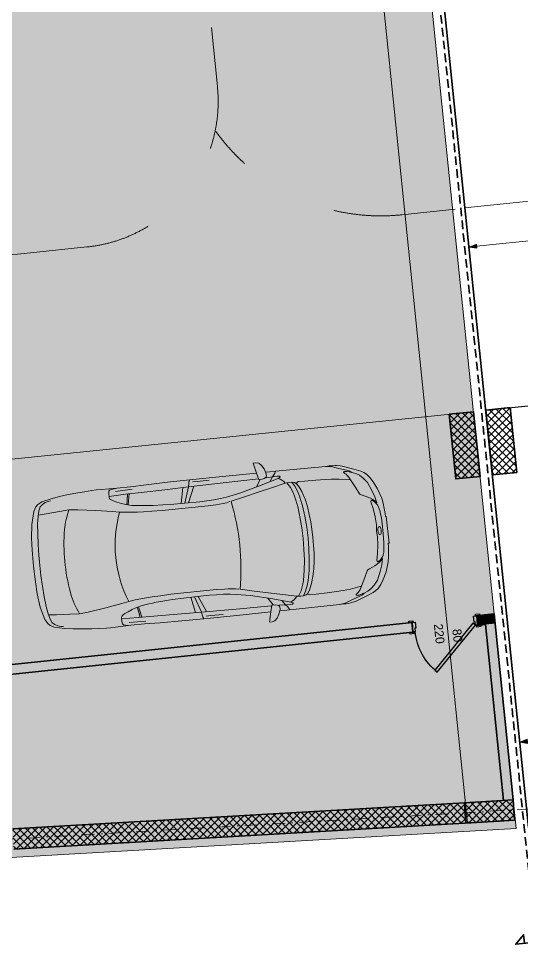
# Model space of a CAD drawing. Header units: millimetres. Extents: x 635850 to 824661, y -5878409 to -5774454.
# Drawn here: x 700891 to 707067, y -5825476 to -5813913 of the extents above; entities that cross this region are included whole.
import ezdxf

# ---------------------------------------------------------------- set-up
doc = ezdxf.new("R2010")
doc.units = ezdxf.units.MM
doc.header["$MEASUREMENT"] = 0
for name, pattern in [('A - Long Dashed', [2750, 1500, -1250]), ('Dot & Dashed', [335.138881, 158.75, -88.194444, 0, -88.194437]), ('Hidden Line', [158.75, 105.833333, -52.916667])]:
    doc.linetypes.add(name, pattern=pattern)
for name, color, linetype, lineweight, true_color in [('0_Pen_No__102', 7, 'Continuous', 13, 0xcccccc), ('0_Pen_No__62', 7, 'Continuous', 20, 0xaaaaaa), ('0_Pen_No__82', 7, 'Continuous', 20, 0xaaaaaa), ('A - Ndertesa  6- Dimensionimi Bazike_Pen_No__102', 7, 'Continuous', 13, 0xcccccc), ('A - Ndertesa  6- Dimensionimi Bazike_Pen_No__82', 7, 'Continuous', 20, 0xaaaaaa), ('A - Ndertesa 1 - Veturat_Pen_No__102', 7, 'Continuous', 13, 0xcccccc), ('A - Ndertesa 3 - Bodrumi -1_Pen_No__102', 7, 'Continuous', 13, 0xcccccc), ('A - Ndertesa 3 - Veturat_Pen_No__102', 7, 'Continuous', 13, 0xcccccc), ('A - Ndertesa 3 -Muret_Pen_No__82', 7, 'Continuous', 20, 0xaaaaaa), ('A - Ndertesa 6 - Vijat e Bodrumit_Pen_No__249', 7, 'Continuous', 13, 0xe8e8e8), ('ARCHICAD Door Markers_Pen_No__112', 7, 'Continuous', 13, 0xd5aaaa)]:
    doc.layers.add(name, color=color, linetype=linetype, lineweight=lineweight, true_color=true_color)
for name, color, linetype, lineweight in [('0_Pen_No__22', 8, 'Continuous', 35), ('A - Ndertesa 3 -Muret_Pen_No__22', 8, 'Continuous', 35), ('A - Ndertesa 6 - Pllaka meskatit_Pen_No__22', 8, 'Continuous', 35), ('A - Ndertesa 6 - Vijat e Bodrumit_Pen_No__1', 7, 'Continuous', 13), ('A - Ndertesa 6 - Vijat e Bodrumit_Pen_No__42', 8, 'Continuous', 25), ('A - Ndertesa 6- Shtyllat_Pen_No__101', 252, 'Continuous', 13), ('A - Ndertesa 6- Shtyllat_Pen_No__22', 8, 'Continuous', 35), ('A-Ndertesa 3-Fill Bodrumi_Pen_No__121', 255, 'Continuous', 0), ('A-Ndertesa 3-Fill Bodrumi_Pen_No__2', 8, 'Continuous', 15), ('A-Ndertesa 3-Shyllat ndihmese_Pen_No__101', 252, 'Continuous', 13), ('A-Ndertesa 3-Shyllat ndihmese_Pen_No__22', 8, 'Continuous', 35), ('ARCHICAD Doors_Pen_No__22', 8, 'Continuous', 35), ('ARCHICAD Doors_Pen_No__42', 8, 'Continuous', 25), ('Drawing & Figure_Pen_No__6', 5, 'Continuous', 35)]:
    doc.layers.add(name, color=color, linetype=linetype, lineweight=lineweight)
for name, color, linetype in [('A - Ndertesa  6- Dimensionimi Bazike', 7, 'Continuous'), ('A - Ndertesa 3 -Muret', 7, 'Continuous'), ('A - Ndertesa 6 - Pllaka meskatit', 7, 'Continuous'), ('A - Ndertesa 6- Shtyllat', 7, 'Continuous'), ('A-Ndertesa 3-Shyllat ndihmese', 7, 'Continuous'), ('ARCHICAD Door Markers', 7, 'Continuous'), ('ARCHICAD Doors', 7, 'Continuous')]:
    doc.layers.add(name, color=color, linetype=linetype)
doc.styles.add('GENERATED_STYLE_1', font='GOTHIC.TTF')
doc.dimstyles.new('GENERATED_STYLE__1', dxfattribs={"dimtxt": 150, "dimasz": 91.78744, "dimexe": 0.18, "dimexo": 0.0625, "dimgap": 0, "dimtad": 0, "dimdec": 0, "dimlfac": 0.1, "dimzin": 0, "dimdsep": 46, "dimtxsty": 'GENERATED_STYLE_1', "dimblk": 'ARROWHEAD_5', "dimblk1": 'ARROWHEAD_5', "dimblk2": 'ARROWHEAD_5', "dimcen": 0.09, "dimse1": 1, "dimse2": 1, "dimclrd": 256, "dimclre": 256, "dimclrt": 256, "dimadec": 0, "dimazin": 0, "dimtfac": 1, "dimtdec": 4, "dimtmove": 0, "dimatfit": 3, "dimfxl": 0, "dimtolj": 1, "dimtzin": 0, "dimarcsym": 0})
pattern_1 = [(45, (664183.82, -5827429.525), (-45.96194, 45.96194), []), (135, (664183.82, -5827429.525), (45.96194, 45.96194), [])]

# ---------------------------------------------------------------- blocks, each defined once
blk = doc.blocks.new('Slab_3', base_point=(703704, -5790216))
at = {"layer": 'A - Ndertesa 6 - Pllaka meskatit_Pen_No__22', "color": 8, "linetype": 'Continuous', "lineweight": 35, "flags": 128}
blk.add_lwpolyline([(703704, -5790216), (739063, -5786585), (739063, -5784104), (741099, -5781712), (750317, -5780624), (750320, -5821669), (726662, -5822733), (707158, -5823855)], close=True, dxfattribs=at)
blk = doc.blocks.new('Wall_92', base_point=(706796, -5823780))
at = {"layer": 'A - Ndertesa 3 -Muret_Pen_No__82', "linetype": 'Continuous', "lineweight": 20, "true_color": 0xaaaaaa}
h = blk.add_hatch(dxfattribs=at)
h.set_pattern_fill('Concrete_Block', color=253, style=0, pattern_type=2)
h.set_pattern_definition(pattern_1)
h.paths.add_polyline_path([(700816, -5823873), (700830, -5824123), (706796, -5823780), (706795, -5823779), (706385, -5823802), (706370, -5823554)])
at = {"layer": 'A - Ndertesa 3 -Muret_Pen_No__22', "color": 8, "linetype": 'Continuous', "lineweight": 35, "flags": 128}
for points in [[(706370, -5823554), (700816, -5823873)], [(700830, -5824123), (706796, -5823780)]]:
    blk.add_lwpolyline(points, dxfattribs=at)
blk = doc.blocks.new('Wall_118', base_point=(706970, -5823518))
at = {"layer": '0_Pen_No__102', "linetype": 'Continuous', "lineweight": 0, "true_color": 0xcccccc}
for points in [[(706735, -5821229), (706616, -5821242), (706628, -5821361)], [(706747, -5821349), (706735, -5821229), (706628, -5821361)], [(706747, -5821349), (706628, -5821361), (706850, -5823525), (706969, -5823518), (706969, -5823518), (706970, -5823518)]]:
    blk.add_hatch(color=254, dxfattribs=at).paths.add_polyline_path(points)
at = {"layer": '0_Pen_No__22', "color": 8, "linetype": 'Continuous', "lineweight": 35, "flags": 128}
for points in [[(706735, -5821229), (706616, -5821242)], [(706970, -5823518), (706735, -5821229)], [(706628, -5821361), (706850, -5823525)], [(706970, -5823518), (706969, -5823518)]]:
    blk.add_lwpolyline(points, dxfattribs=at)
blk = doc.blocks.new('Door 25')
at = {"layer": 'ARCHICAD Doors_Pen_No__22', "color": 8, "linetype": 'Continuous', "lineweight": 35}
for p, q in [((-400, 5), (-437, 5)), ((-400, 5), (-437, 5)), ((-400, 0), (-400, 5)), ((-400, 0), (-400, 5)), ((-400, -115), (-400, 0)), ((-400, -115), (-400, 0)), ((400, 0), (400, 5)), ((400, 0), (400, 5)), ((400, 5), (437, 5)), ((400, 5), (437, 5)), ((400, -115), (400, 0)), ((400, -115), (400, 0)), ((-400, -115), (-437, -115)), ((-400, -115), (-437, -115)), ((400, -115), (437, -115)), ((400, -115), (437, -115))]:
    blk.add_line(p, q, dxfattribs=at)
at = {"layer": 'ARCHICAD Doors_Pen_No__42', "color": 8, "linetype": 'Continuous', "lineweight": 25}
for p, q in [((-182, 498), (-154, 526)), ((344, -28), (-182, 498)), ((-154, 526), (372, 0)), ((-387, 24), (-437, 24)), ((-437, 24), (-437, 5)), ((-437, 5), (-387, 5)), ((-375, 5), (-400, 5)), ((-400, 5), (-400, 0)), ((-400, 0), (-375, 0)), ((-372, 0), (-400, 0)), ((-400, 0), (-400, -115)), ((-387, 5), (-387, 24)), ((-375, 0), (-375, 5)), ((-372, -40), (-372, 0)), ((372, 0), (344, -28)), ((400, 0), (372, 0)), ((372, 0), (372, -40)), ((400, 5), (375, 5)), ((375, 5), (375, 0)), ((375, 0), (400, 0)), ((437, 24), (387, 24)), ((387, 24), (387, 5)), ((387, 5), (437, 5)), ((400, 0), (400, 5)), ((400, -115), (400, 0)), ((437, 5), (437, 24)), ((-387, -115), (-437, -115)), ((-437, -115), (-437, -134)), ((-400, -115), (-360, -115)), ((-387, -134), (-387, -115)), ((-360, -40), (-372, -40)), ((-360, -115), (-360, -40)), ((372, -40), (360, -40)), ((360, -40), (360, -115)), ((360, -115), (400, -115)), ((437, -115), (387, -115)), ((387, -115), (387, -134)), ((437, -134), (437, -115)), ((-437, -134), (-387, -134)), ((387, -134), (437, -134))]:
    blk.add_line(p, q, dxfattribs=at)
blk.add_arc((372, 0), 744, 135, 180, dxfattribs=at)
blk = doc.blocks.new('D Marker 25_2')
at = {"layer": 'ARCHICAD Door Markers_Pen_No__112', "color": 9, "lineweight": 13, "true_color": 0xd5aaaa, "char_height": 110, "attachment_point": 7, "rotation": 90, "style": 'GENERATED_STYLE_1'}
for s, insert in [('\\A1;{\\pql;\\pt0;\\fCentury Gothic|b0|i0|c0|p34;80\\fCentury Gothic|b0|i0|c0|p34;\\A1{\\H.66x;\\S^  ;}\\fCentury Gothic|b0|i0|c0|p34;\\fCentury Gothic|b0|i0|c0|p34;}', (-52, 16)), ('\\A1;{\\pql;\\pt0;\\fCentury Gothic|b0|i0|c0|p34;220\\fCentury Gothic|b0|i0|c0|p34;\\A1{\\H.66x;\\S^  ;}\\fCentury Gothic|b0|i0|c0|p34;\\fCentury Gothic|b0|i0|c0|p34;}', (168, -70))]:
    blk.add_mtext(s, dxfattribs=dict(at, insert=insert))
blk = doc.blocks.new('Wall_119', base_point=(706735, -5821229))
at = {"layer": '0_Pen_No__102', "linetype": 'Continuous', "lineweight": 0, "true_color": 0xcccccc}
for points in [[(700299, -5821904), (700311, -5822024), (705737, -5821455), (705725, -5821335)], [(706520, -5821252), (706533, -5821371), (706628, -5821361), (706616, -5821242)]]:
    blk.add_hatch(color=254, dxfattribs=at).paths.add_polyline_path(points)
at = {"layer": '0_Pen_No__22', "color": 8, "linetype": 'Continuous', "lineweight": 35}
for p, q in [((705725, -5821335), (705688, -5821339)), ((705725, -5821335), (705737, -5821450)), ((706520, -5821252), (706557, -5821248)), ((706520, -5821252), (706532, -5821366)), ((705737, -5821450), (705737, -5821455)), ((706532, -5821366), (706533, -5821371)), ((706533, -5821371), (706570, -5821367)), ((705737, -5821455), (705700, -5821459))]:
    blk.add_line(p, q, dxfattribs=at)
at = {"layer": '0_Pen_No__22', "color": 8, "linetype": 'Continuous', "lineweight": 35, "flags": 128}
for points in [[(705725, -5821335), (700299, -5821904)], [(706616, -5821242), (706520, -5821252)], [(706533, -5821371), (706628, -5821361)], [(700311, -5822024), (705737, -5821455)]]:
    blk.add_lwpolyline(points, dxfattribs=at)
at = {"layer": 'ARCHICAD Door Markers', "color": 161, "lineweight": 25, "true_color": 0x40a5ff, "rotation": 185.9883598797907}
blk.add_blockref('D Marker 25_2', (706135, -5821413), dxfattribs=at)
at = {"layer": 'ARCHICAD Doors', "color": 21, "linetype": 'Continuous', "lineweight": 18, "true_color": 0xff9955, "xscale": -0.9999999999999997, "zscale": 1000, "rotation": 185.9883598797907}
blk.add_blockref('Door 25', (706134, -5821408), dxfattribs=at)
blk = doc.blocks.new('Column_143', base_point=(706371, -5819158))
at = {"layer": 'A-Ndertesa 3-Shyllat ndihmese_Pen_No__101', "linetype": 'Continuous', "lineweight": 13}
h = blk.add_hatch(dxfattribs=at)
h.set_pattern_fill('Concrete_Block', color=252, style=0, pattern_type=2)
h.set_pattern_definition(pattern_1)
h.paths.add_polyline_path([(706181, -5818775), (706263, -5819571), (706561, -5819541), (706480, -5818745)])
at = {"layer": 'A-Ndertesa 3-Shyllat ndihmese_Pen_No__22', "color": 8, "linetype": 'Continuous', "lineweight": 35, "flags": 128}
blk.add_lwpolyline([(706181, -5818775), (706263, -5819571), (706561, -5819541), (706480, -5818745)], close=True, dxfattribs=at)
blk = doc.blocks.new('Column_148', base_point=(706677, -5823660))
at = {"layer": 'A-Ndertesa 3-Shyllat ndihmese_Pen_No__101', "linetype": 'Continuous', "lineweight": 13}
h = blk.add_hatch(dxfattribs=at)
h.set_pattern_fill('Concrete_Block', color=252, style=0, pattern_type=2)
h.set_pattern_definition(pattern_1)
h.paths.add_polyline_path([(706385, -5823802), (706984, -5823768), (706969, -5823518), (706370, -5823553)])
at = {"layer": 'A-Ndertesa 3-Shyllat ndihmese_Pen_No__22', "color": 8, "linetype": 'Continuous', "lineweight": 35, "flags": 128}
blk.add_lwpolyline([(706385, -5823802), (706984, -5823768), (706969, -5823518), (706370, -5823553)], close=True, dxfattribs=at)
blk = doc.blocks.new('Column_222', base_point=(706822, -5819107))
at = {"layer": 'A - Ndertesa 6- Shtyllat_Pen_No__101', "linetype": 'Continuous', "lineweight": 13}
h = blk.add_hatch(dxfattribs=at)
h.set_pattern_fill('Concrete_Block', color=252, style=0, pattern_type=2)
h.set_pattern_definition(pattern_1)
h.paths.add_polyline_path([(706631, -5818725), (706713, -5819521), (707012, -5819490), (706930, -5818694)])
at = {"layer": 'A - Ndertesa 6- Shtyllat_Pen_No__22', "color": 8, "linetype": 'Continuous', "lineweight": 35, "flags": 128}
blk.add_lwpolyline([(706631, -5818725), (706713, -5819521), (707012, -5819490), (706930, -5818694)], close=True, dxfattribs=at)
blk = doc.blocks.new('Car 05 25')
at = {"layer": 'A - Ndertesa 1 - Veturat_Pen_No__102', "color": 254, "linetype": 'Continuous', "lineweight": 13, "true_color": 0xcccccc}
for p, q in [((125, 791), (129, 820)), ((129, 820), (139, 832)), ((139, 832), (165, 840)), ((165, 840), (195, 844)), ((195, 844), (231, 846)), ((211, 809), (418, 816)), ((1120, 833), (1115, 809)), ((1121, 838), (1120, 836)), ((1120, 836), (1120, 833)), ((1130, 859), (1121, 838)), ((1163, 830), (1220, 829)), ((1220, 829), (1370, 831)), ((1958, 858), (1977, 777)), ((2075, 836), (2068, 858)), ((2070, 800), (2075, 809)), ((2075, 809), (2075, 836)), ((2148, 790), (2167, 814)), ((2167, 814), (2182, 834)), ((2182, 834), (2193, 856)), ((2808, 853), (2877, 843)), ((2877, 843), (2954, 814)), ((2904, 833), (2905, 833)), ((2954, 814), (3076, 775)), ((-729, 716), (-751, 670)), ((-701, 743), (-729, 716)), ((-665, 761), (-701, 743)), ((-627, 772), (-665, 761)), ((-595, 778), (-627, 772)), ((126, 744), (125, 791)), ((327, 762), (125, 756)), ((132, 723), (126, 744)), ((147, 711), (132, 723)), ((171, 697), (147, 711)), ((213, 677), (171, 697)), ((522, 765), (327, 762)), ((355, 762), (339, 683)), ((373, 763), (357, 683)), ((814, 769), (522, 765)), ((1109, 774), (814, 769)), ((1036, 773), (997, 579)), ((1042, 578), (1108, 774)), ((1173, 775), (1090, 578)), ((1115, 809), (1109, 774)), ((1109, 774), (1538, 780)), ((1538, 780), (1975, 786)), ((2000, 702), (1730, 634)), ((1939, 686), (1996, 777)), ((1977, 777), (2020, 777)), ((2000, 702), (2214, 763)), ((2020, 777), (2044, 783)), ((2044, 783), (2063, 792)), ((2063, 792), (2070, 800)), ((2069, 788), (2065, 794)), ((2069, 788), (2148, 790)), ((2107, 732), (2148, 790)), ((2122, 660), (2294, 698)), ((2148, 790), (2206, 792)), ((2206, 792), (2227, 791)), ((2227, 770), (2214, 763)), ((2214, 763), (2238, 752)), ((2227, 791), (2233, 790)), ((2234, 774), (2227, 770)), ((2233, 790), (2238, 787)), ((2238, 777), (2234, 774)), ((2241, 784), (2238, 787)), ((2238, 777), (2241, 781)), ((2238, 752), (2259, 740)), ((2241, 781), (2241, 784)), ((2259, 740), (2269, 731)), ((2269, 731), (2279, 722)), ((2279, 722), (2294, 698)), ((2294, 698), (2317, 701)), ((2294, 698), (2294, 698)), ((2317, 701), (2346, 703)), ((2355, 640), (2317, 701)), ((2346, 703), (2379, 702)), ((2410, 649), (2379, 702)), ((2379, 702), (2411, 694)), ((2411, 694), (2411, 694)), ((2429, 682), (2411, 694)), ((2429, 682), (2457, 700)), ((2457, 700), (2535, 698)), ((2535, 698), (2535, 698)), ((2535, 698), (2673, 696)), ((2673, 696), (2787, 691)), ((3022, 758), (3024, 762)), ((3024, 754), (3022, 758)), ((3024, 762), (3035, 765)), ((3038, 743), (3024, 754)), ((3035, 765), (3047, 764)), ((3051, 731), (3038, 743)), ((3047, 764), (3061, 763)), ((3065, 715), (3051, 731)), ((3061, 763), (3090, 757)), ((3077, 698), (3065, 715)), ((3100, 763), (3076, 775)), ((3100, 657), (3077, 698)), ((3090, 757), (3108, 751)), ((3114, 753), (3100, 763)), ((3108, 751), (3123, 746)), ((3123, 746), (3114, 753)), ((3170, 727), (3123, 746)), ((3212, 701), (3170, 727)), ((3254, 663), (3212, 701)), ((-768, 602), (-783, 510)), ((-768, 602), (-751, 670)), ((-764, 617), (-666, 624)), ((-666, 624), (-501, 634)), ((-501, 634), (-383, 642)), ((-383, 642), (-274, 631)), ((-274, 631), (-56, 601)), ((-56, 601), (146, 567)), ((266, 655), (213, 677)), ((319, 636), (266, 655)), ((393, 618), (319, 636)), ((339, 683), (330, 634)), ((357, 683), (347, 629)), ((475, 607), (393, 618)), ((521, 602), (475, 607)), ((570, 597), (521, 602)), ((653, 591), (570, 597)), ((773, 585), (653, 591)), ((907, 580), (773, 585)), ((1042, 578), (907, 580)), ((1316, 580), (1228, 578)), ((1403, 584), (1316, 580)), ((1484, 590), (1403, 584)), ((1562, 601), (1484, 590)), ((1730, 634), (1562, 601)), ((1611, 544), (1780, 582)), ((1780, 582), (1953, 621)), ((1953, 621), (2122, 660)), ((2380, 575), (2355, 640)), ((2436, 583), (2410, 649)), ((2429, 682), (2429, 682)), ((2429, 682), (2457, 640)), ((2454, 522), (2436, 583)), ((2457, 640), (2487, 574)), ((2787, 691), (2868, 687)), ((2868, 687), (2960, 679)), ((2960, 679), (2868, 687)), ((2960, 679), (3047, 666)), ((3047, 666), (3100, 657)), ((3153, 554), (3100, 657)), ((3302, 603), (3254, 663)), ((3302, 603), (3346, 501)), ((-783, 510), (-795, 391)), ((146, 567), (233, 552)), ((233, 552), (315, 541)), ((315, 541), (384, 535)), ((384, 535), (454, 530)), ((454, 530), (526, 526)), ((526, 526), (628, 522)), ((628, 522), (757, 518)), ((757, 518), (1323, 518)), ((1228, 578), (1042, 578)), ((1323, 518), (1420, 522)), ((1420, 522), (1467, 524)), ((1467, 524), (1511, 528)), ((1511, 528), (1554, 533)), ((1554, 533), (1597, 541)), ((1597, 541), (1597, 541)), ((2397, 514), (2380, 575)), ((2419, 396), (2397, 514)), ((2478, 401), (2454, 522)), ((2487, 574), (2492, 562)), ((2492, 562), (2518, 477)), ((2518, 477), (2538, 384)), ((3190, 476), (3153, 554)), ((3199, 467), (3190, 476)), ((3221, 454), (3199, 467)), ((3346, 501), (3374, 420)), ((-795, 391), (-802, 259)), ((2434, 266), (2419, 396)), ((2494, 269), (2478, 401)), ((2538, 384), (2551, 286)), ((3256, 439), (3221, 454)), ((3288, 425), (3256, 439)), ((3319, 408), (3288, 425)), ((3353, 384), (3319, 408)), ((3325, 377), (3321, 370)), ((3321, 370), (3321, 362)), ((3321, 362), (3338, 277)), ((3328, 380), (3325, 377)), ((3338, 379), (3328, 380)), ((3364, 358), (3338, 379)), ((3377, 360), (3353, 384)), ((3397, 316), (3364, 358)), ((3391, 344), (3374, 420)), ((3391, 344), (3377, 360)), ((-802, 259), (-807, 125)), ((2442, 132), (2434, 266)), ((2503, 133), (2494, 269)), ((2551, 286), (2560, 194)), ((3338, 277), (3352, 173)), ((3408, 289), (3397, 316)), ((3408, 289), (3414, 267)), ((3414, 267), (3418, 243)), ((3418, 243), (3424, 201)), ((-807, 125), (-808, 0)), ((2444, 0), (2442, 132)), ((2506, 0), (2503, 133)), ((2560, 194), (2564, 101)), ((3352, 173), (3358, 76)), ((3424, 201), (3428, 152)), ((3432, 40), (3428, 152)), ((-807, -125), (-808, 0)), ((2444, 0), (2442, -132)), ((2564, 101), (2566, 0)), ((2564, -101), (2566, 0)), ((3354, 28), (3358, 76)), ((3354, 28), (3354, -1)), ((3354, -28), (3354, 1)), ((3371, 12), (3370, -1)), ((3371, -12), (3370, 1)), ((3372, 24), (3371, 12)), ((3376, 39), (3372, 24)), ((3382, 47), (3376, 39)), ((3386, 48), (3382, 47)), ((3386, 48), (3394, 48)), ((3399, 47), (3394, 48)), ((3404, 39), (3399, 47)), ((3404, 39), (3408, 24)), ((3408, 24), (3410, 8)), ((3410, 8), (3410, 0)), ((3432, 57), (3432, 57)), ((3432, 0), (3432, 40)), ((3432, 0), (3432, -40)), ((2506, 0), (2503, -133)), ((2560, -194), (2564, -101)), ((3352, -173), (3358, -76)), ((3354, -28), (3358, -76)), ((3372, -24), (3371, -12)), ((3376, -39), (3372, -24)), ((3382, -47), (3376, -39)), ((3386, -48), (3382, -47)), ((3386, -48), (3394, -48)), ((3399, -47), (3394, -48)), ((3404, -39), (3399, -47)), ((3404, -39), (3408, -24)), ((3408, -24), (3410, -8)), ((3410, -8), (3410, 0)), ((3432, -40), (3428, -152)), ((3432, -57), (3432, -57)), ((-802, -259), (-807, -125)), ((2442, -132), (2434, -266)), ((2503, -133), (2494, -269)), ((2551, -286), (2560, -194)), ((3338, -277), (3352, -173)), ((3418, -243), (3424, -201)), ((3424, -201), (3428, -152)), ((-795, -391), (-802, -259)), ((2434, -266), (2419, -396)), ((2494, -269), (2478, -401)), ((2538, -384), (2551, -286)), ((3321, -362), (3338, -277)), ((3397, -316), (3364, -358)), ((3391, -344), (3374, -420)), ((3391, -344), (3377, -360)), ((3408, -289), (3397, -316)), ((3408, -289), (3414, -267)), ((3414, -267), (3418, -243)), ((-783, -510), (-795, -391)), ((2419, -396), (2397, -514)), ((2478, -401), (2454, -522)), ((2518, -477), (2538, -384)), ((3221, -454), (3199, -467)), ((3256, -439), (3221, -454)), ((3288, -425), (3256, -439)), ((3319, -408), (3288, -425)), ((3353, -384), (3319, -408)), ((3321, -370), (3321, -362)), ((3325, -377), (3321, -370)), ((3328, -380), (3325, -377)), ((3338, -379), (3328, -380)), ((3364, -358), (3338, -379)), ((3346, -501), (3374, -420)), ((3377, -360), (3353, -384)), ((-768, -602), (-783, -510)), ((-56, -601), (146, -567)), ((146, -567), (233, -552)), ((233, -552), (315, -541)), ((315, -541), (384, -535)), ((384, -535), (454, -530)), ((454, -530), (526, -526)), ((526, -526), (628, -522)), ((628, -522), (757, -518)), ((757, -518), (1323, -518)), ((1042, -578), (907, -580)), ((1042, -578), (1108, -774)), ((1228, -578), (1042, -578)), ((1173, -775), (1090, -578)), ((1316, -580), (1228, -578)), ((1323, -518), (1420, -522)), ((1420, -522), (1467, -524)), ((1467, -524), (1511, -528)), ((1511, -528), (1554, -533)), ((1554, -533), (1597, -541)), ((1597, -541), (1597, -541)), ((1611, -544), (1780, -582)), ((2380, -575), (2355, -640)), ((2397, -514), (2380, -575)), ((2454, -522), (2436, -583)), ((2457, -640), (2487, -574)), ((2487, -574), (2492, -562)), ((2492, -562), (2518, -477)), ((3153, -554), (3100, -657)), ((3190, -476), (3153, -554)), ((3199, -467), (3190, -476)), ((3302, -603), (3346, -501)), ((-768, -602), (-751, -670)), ((-764, -617), (-666, -624)), ((-729, -716), (-751, -670)), ((-666, -624), (-501, -634)), ((-501, -634), (-383, -642)), ((-383, -642), (-274, -631)), ((-274, -631), (-56, -601)), ((213, -677), (171, -697)), ((266, -655), (213, -677)), ((319, -636), (266, -655)), ((393, -618), (319, -636)), ((339, -683), (330, -634)), ((355, -762), (339, -683)), ((357, -683), (347, -629)), ((373, -763), (357, -683)), ((475, -607), (393, -618)), ((521, -602), (475, -607)), ((570, -597), (521, -602)), ((653, -591), (570, -597)), ((773, -585), (653, -591)), ((907, -580), (773, -585)), ((1036, -773), (997, -579)), ((1403, -584), (1316, -580)), ((1484, -590), (1403, -584)), ((1562, -601), (1484, -590)), ((1730, -634), (1562, -601)), ((2000, -702), (1730, -634)), ((1780, -582), (1953, -621)), ((1939, -686), (1996, -777)), ((1953, -621), (2122, -660)), ((2122, -660), (2294, -698)), ((2355, -640), (2317, -701)), ((2410, -649), (2379, -702)), ((2436, -583), (2410, -649)), ((2429, -682), (2411, -694)), ((2429, -682), (2457, -640)), ((2429, -682), (2429, -682)), ((2429, -682), (2457, -700)), ((2673, -696), (2787, -691)), ((2787, -691), (2868, -687)), ((2868, -687), (2960, -679)), ((2960, -679), (2868, -687)), ((2960, -679), (3047, -666)), ((3047, -666), (3100, -657)), ((3100, -657), (3077, -698)), ((3254, -663), (3212, -701)), ((3302, -603), (3254, -663)), ((-701, -743), (-729, -716)), ((-665, -761), (-701, -743)), ((-627, -772), (-665, -761)), ((-595, -778), (-627, -772)), ((126, -744), (125, -791)), ((327, -762), (125, -756)), ((125, -791), (129, -820)), ((132, -723), (126, -744)), ((147, -711), (132, -723)), ((171, -697), (147, -711)), ((211, -809), (418, -816)), ((522, -765), (327, -762)), ((814, -769), (522, -765)), ((1109, -774), (814, -769)), ((1109, -774), (1538, -780)), ((1115, -809), (1109, -774)), ((1120, -833), (1115, -809)), ((1538, -780), (1975, -786)), ((1958, -858), (1977, -777)), ((1977, -777), (2020, -777)), ((2000, -702), (2214, -763)), ((2020, -777), (2044, -783)), ((2044, -783), (2063, -792)), ((2063, -792), (2070, -800)), ((2069, -788), (2065, -794)), ((2069, -788), (2148, -790)), ((2070, -800), (2075, -809)), ((2107, -732), (2148, -790)), ((2148, -790), (2167, -814)), ((2148, -790), (2206, -792)), ((2206, -792), (2227, -791)), ((2214, -763), (2238, -752)), ((2227, -770), (2214, -763)), ((2234, -774), (2227, -770)), ((2227, -791), (2233, -790)), ((2233, -790), (2238, -787)), ((2238, -777), (2234, -774)), ((2238, -752), (2259, -740)), ((2238, -777), (2241, -781)), ((2241, -784), (2238, -787)), ((2241, -781), (2241, -784)), ((2259, -740), (2269, -731)), ((2269, -731), (2279, -722)), ((2279, -722), (2294, -698)), ((2294, -698), (2317, -701)), ((2294, -698), (2294, -698)), ((2317, -701), (2346, -703)), ((2346, -703), (2379, -702)), ((2379, -702), (2411, -694)), ((2411, -694), (2411, -694)), ((2457, -700), (2535, -698)), ((2535, -698), (2673, -696)), ((2535, -698), (2535, -698)), ((2954, -814), (3076, -775)), ((3024, -754), (3022, -758)), ((3022, -758), (3024, -762)), ((3038, -743), (3024, -754)), ((3024, -762), (3035, -765)), ((3035, -765), (3047, -764)), ((3051, -731), (3038, -743)), ((3047, -764), (3061, -763)), ((3065, -715), (3051, -731)), ((3061, -763), (3090, -757)), ((3077, -698), (3065, -715)), ((3100, -763), (3076, -775)), ((3090, -757), (3108, -751)), ((3114, -753), (3100, -763)), ((3108, -751), (3123, -746)), ((3123, -746), (3114, -753)), ((3170, -727), (3123, -746)), ((3212, -701), (3170, -727)), ((129, -820), (139, -832)), ((139, -832), (165, -840)), ((165, -840), (195, -844)), ((195, -844), (231, -846)), ((1120, -836), (1120, -833)), ((1121, -838), (1120, -836)), ((1130, -859), (1121, -838)), ((1163, -830), (1220, -829)), ((1220, -829), (1370, -831)), ((2075, -836), (2068, -858)), ((2075, -809), (2075, -836)), ((2167, -814), (2182, -834)), ((2182, -834), (2193, -856)), ((2808, -853), (2877, -843)), ((2877, -843), (2954, -814))]:
    blk.add_line(p, q, dxfattribs=at)
at = {"layer": 'A - Ndertesa 1 - Veturat_Pen_No__102', "color": 254, "linetype": 'Continuous', "lineweight": 13, "true_color": 0xcccccc, "flags": 128}
blk.add_lwpolyline([(-483, -817), (-372, -830), (-252, -841), (-168, -845), (-78, -851), (-24, -852), (40, -852), (231, -846), (400, -848), (591, -852), (857, -856), (1130, -859), (1536, -860), (1958, -858), (1929, -983), (1961, -983), (1997, -975), (2027, -945), (2055, -898), (2068, -858), (2120, -857), (2193, -856), (2808, -853), (2856, -853), (2891, -853), (2923, -852), (2945, -849), (2990, -840), (3014, -833), (3154, -783), (3236, -748), (3269, -728), (3299, -706), (3337, -663), (3374, -604), (3418, -513), (3457, -393), (3468, -331), (3474, -264), (3478, -200), (3479, -165), (3490, -165), (3490, 165), (3479, 165), (3478, 200), (3474, 264), (3468, 331), (3457, 393), (3418, 513), (3374, 604), (3337, 663), (3299, 706), (3269, 728), (3236, 748), (3154, 783), (3014, 833), (2990, 840), (2945, 849), (2923, 852), (2891, 853), (2856, 853), (2808, 853), (2193, 856), (2120, 857), (2068, 858), (2055, 898), (2027, 945), (1997, 975), (1961, 983), (1929, 983), (1958, 858), (1536, 860), (1130, 859), (857, 856), (591, 852), (400, 848), (231, 846), (40, 852), (-24, 852), (-78, 851), (-168, 845), (-252, 841), (-372, 830), (-483, 817), (-585, 801), (-706, 776), (-758, 747), (-785, 722), (-815, 668), (-855, 511), (-875, 345), (-883, 195), (-885, 0), (-883, -195), (-875, -345), (-855, -511), (-815, -668), (-785, -722), (-758, -747), (-706, -776), (-585, -801)], close=True, dxfattribs=at)
at = {"layer": 'A - Ndertesa 1 - Veturat_Pen_No__102', "color": 254, "linetype": 'Continuous', "lineweight": 13, "true_color": 0xcccccc}
for centre, radius, start, end in [((493, 218), 973, 154.1545, 170.9117), ((1650, 0), 1520, 158.6992, 201.3008), ((-1245, 0), 2907, 349.2142, 10.7858), ((1856, -2), 2354, 170.8804, 189.9223), ((493, -218), 973, 191.2305, 205.8455)]:
    blk.add_arc(centre, radius, start, end, dxfattribs=at)
blk = doc.blocks.new('*D1561', base_point=(664184, -5827430))
at = {"layer": 'A - Ndertesa  6- Dimensionimi Bazike_Pen_No__102', "linetype": 'Continuous', "lineweight": 13, "true_color": 0xcccccc}
for points in [[(710613, -5822441), (710517, -5822425), (710523, -5822475)], [(710613, -5822441), (710708, -5822456), (710703, -5822406)], [(707051, -5822806), (707146, -5822822), (707141, -5822772)]]:
    blk.add_hatch(color=254, dxfattribs=at).paths.add_polyline_path(points)
at = {"layer": 'A - Ndertesa  6- Dimensionimi Bazike_Pen_No__102', "color": 254, "linetype": 'Continuous', "lineweight": 13, "true_color": 0xcccccc}
for p, q in [((709030, -5822603), (710520, -5822450)), ((710523, -5822475), (710517, -5822425)), ((710613, -5822441), (710517, -5822425)), ((710613, -5822441), (710523, -5822475)), ((710613, -5822441), (710703, -5822406)), ((710613, -5822441), (710708, -5822456)), ((707143, -5822797), (708633, -5822644)), ((707051, -5822806), (707141, -5822772)), ((707051, -5822806), (707146, -5822822)), ((707141, -5822772), (707146, -5822822))]:
    blk.add_line(p, q, dxfattribs=at)
at = {"layer": 'A - Ndertesa  6- Dimensionimi Bazike_Pen_No__82', "color": 253, "lineweight": 20, "true_color": 0xaaaaaa, "insert": (708664, -5822716), "char_height": 150, "attachment_point": 7, "rotation": 5.8623, "style": 'GENERATED_STYLE_1'}
blk.add_mtext('\\A1;{\\pql;\\fCentury Gothic|b0|i0|c0|p34;358}', dxfattribs=at)
blk = doc.blocks.new('ARROWHEAD_5')
at = {"linetype": 'Continuous', "lineweight": 0}
blk.add_hatch(color=0, dxfattribs=at).paths.add_polyline_path([(-1, 0.2679), (0, 0), (-1, -0.2679)])
at = {"color": 0, "linetype": 'Continuous', "lineweight": 0}
blk.add_line((0, 0), (-1, 0), dxfattribs=at)
blk = doc.blocks.new('*D1609', base_point=(664184, -5827430))
at = {"layer": 'A - Ndertesa  6- Dimensionimi Bazike_Pen_No__102', "linetype": 'Continuous', "lineweight": 13, "true_color": 0xcccccc}
for points in [[(750321, -5812213), (750225, -5812197), (750230, -5812247)], [(706426, -5816720), (706521, -5816735), (706516, -5816685)]]:
    blk.add_hatch(color=254, dxfattribs=at).paths.add_polyline_path(points)
at = {"layer": 'A - Ndertesa  6- Dimensionimi Bazike_Pen_No__102', "color": 254, "linetype": 'Continuous', "lineweight": 13, "true_color": 0xcccccc}
for p, q in [((750230, -5812247), (750225, -5812197)), ((750321, -5812213), (750225, -5812197)), ((728658, -5814437), (750228, -5812222)), ((750321, -5812213), (750230, -5812247)), ((706518, -5816710), (728088, -5814495)), ((706426, -5816720), (706516, -5816685)), ((706516, -5816685), (706521, -5816735)), ((706426, -5816720), (706521, -5816735))]:
    blk.add_line(p, q, dxfattribs=at)
at = {"layer": 'A - Ndertesa  6- Dimensionimi Bazike_Pen_No__82', "color": 253, "lineweight": 20, "true_color": 0xaaaaaa, "insert": (728120, -5814568), "char_height": 150, "attachment_point": 7, "rotation": 5.8623, "style": 'GENERATED_STYLE_1'}
blk.add_mtext('\\A1;{\\pql;\\fCentury Gothic|b0|i0|c0|p34;4,413}', dxfattribs=at)

msp = doc.modelspace()

# ---------------------------------------------------------------- hatches: boundary and pattern name
at = {"layer": 'A-Ndertesa 3-Fill Bodrumi_Pen_No__121', "linetype": 'Continuous', "lineweight": 0, "true_color": 0x3f3f3f}
msp.add_hatch(color=250, dxfattribs=at).paths.add_polyline_path([(703555.3, -5790235.6), (707005.6, -5823868.4), (679022.7, -5825475.9), (675700.6, -5793093.2)])

# ---------------------------------------------------------------- linework, layer by layer
at = {"layer": '0_Pen_No__102', "color": 254, "linetype": 'Continuous', "lineweight": 13, "true_color": 0xcccccc, "flags": 128}
msp.add_lwpolyline([(706406.6, -5823802.6), (702982.6, -5790425.6)], dxfattribs=at)
at = {"layer": '0_Pen_No__62', "color": 253, "linetype": 'Continuous', "lineweight": 20, "true_color": 0xaaaaaa}
msp.add_lwpolyline([(707148, -5823755.5), (726657.2, -5822633), (750320.1, -5821568.8), (750316.6, -5780724.3), (741149.2, -5781807), (739163.1, -5784140.7), (739163.3, -5786675.7), (703714.5, -5790315.4)], close=True, dxfattribs=at)
at = {"layer": '0_Pen_No__82', "color": 253, "linetype": 'Continuous', "lineweight": 20, "true_color": 0xaaaaaa, "flags": 128}
msp.add_lwpolyline([(680617.6, -5821397.8), (706480, -5818744.7)], dxfattribs=at)
at = {"layer": 'A - Ndertesa 3 - Bodrumi -1_Pen_No__102', "color": 254, "linetype": 'A - Long Dashed', "lineweight": 13, "true_color": 0xcccccc, "flags": 128}
for points in [[(701033.6, -5816790.8), (701726.9, -5816719, 0.413802), (703332.1, -5814745.5), (702135.1, -5803030.4, 0.3675444), (699329.6, -5800342)], [(706254.2, -5816254.6), (705600.7, -5816323.1, -0.2707351), (703303.3, -5815284.2)]]:
    msp.add_lwpolyline(points, format="xyb", dxfattribs=at)
msp.add_lwpolyline([(701033.6, -5816790.8), (678370.2, -5819115.7)], dxfattribs=at)
at = {"layer": 'A - Ndertesa 6 - Vijat e Bodrumit_Pen_No__1', "color": 7, "linetype": 'Dot & Dashed', "lineweight": 13}
msp.add_line((696977.8, -5824219.9), (728016.2, -5822421.1), dxfattribs=at)
at = {"layer": 'A - Ndertesa 6 - Vijat e Bodrumit_Pen_No__249', "color": 254, "linetype": 'A - Long Dashed', "lineweight": 13, "true_color": 0xe8e8e8, "flags": 128}
msp.add_lwpolyline([(706376.1, -5816237.8), (733183.6, -5813485.4), (745574.4, -5812213.2, 0.3845786), (747819.1, -5809726), (747818.6, -5804633.8)], format="xyb", dxfattribs=at)
at = {"layer": 'A - Ndertesa 6 - Vijat e Bodrumit_Pen_No__42', "color": 8, "linetype": 'Continuous', "lineweight": 25, "flags": 128}
msp.add_lwpolyline([(706631.4, -5818724.8), (750319.5, -5814239.1)], dxfattribs=at)
at = {"layer": 'A-Ndertesa 3-Fill Bodrumi_Pen_No__2', "color": 8, "linetype": 'Continuous', "lineweight": 15, "flags": 128}
msp.add_lwpolyline([(703555.3, -5790235.6), (707005.6, -5823868.4), (679022.7, -5825475.9), (675700.6, -5793093.2)], close=True, dxfattribs=at)
at = {"layer": 'Drawing & Figure_Pen_No__6', "color": 5, "linetype": 'Hidden Line', "lineweight": 35, "flags": 128}
msp.add_lwpolyline([(703569, -5789389.5), (707249.5, -5825265.8)], dxfattribs=at)
at = {"layer": 'Drawing & Figure_Pen_No__6', "color": 5, "linetype": 'Continuous', "lineweight": 35, "flags": 128}
msp.add_lwpolyline([(707249.5, -5825265.8), (707000.8, -5825291.3), (707095.5, -5825175), (707106.3, -5825280.5)], dxfattribs=at)

# ---------------------------------------------------------------- block references
at = {"color": 8, "lineweight": 35}
for name, p in [('Wall_119', (706734.9, -5821229.3)), ('Wall_118', (706969.7, -5823518.1))]:
    msp.add_blockref(name, p, dxfattribs=at)
at = {"layer": 'A - Ndertesa 3 - Veturat_Pen_No__102', "color": 254, "linetype": 'Continuous', "lineweight": 13, "true_color": 0xcccccc, "xscale": -1, "zscale": 1000, "rotation": 185.8572970547422}
msp.add_blockref('Car 05 25', (701953.6, -5820551.5), dxfattribs=at)
at = {"layer": 'A - Ndertesa 3 -Muret', "color": 8, "lineweight": 35}
msp.add_blockref('Wall_92', (706795.5, -5823780.3), dxfattribs=at)
at = {"layer": 'A - Ndertesa 6 - Pllaka meskatit', "color": 8, "linetype": 'Continuous', "lineweight": 35}
msp.add_blockref('Slab_3', (703704.3, -5790215.9), dxfattribs=at)
at = {"layer": 'A - Ndertesa 6- Shtyllat', "color": 8, "lineweight": 35}
msp.add_blockref('Column_222', (706821.5, -5819107.3), dxfattribs=at)
at = {"layer": 'A-Ndertesa 3-Shyllat ndihmese', "color": 8, "lineweight": 35}
for name, p in [('Column_143', (706371.1, -5819157.9)), ('Column_148', (706676.9, -5823660.1))]:
    msp.add_blockref(name, p, dxfattribs=at)

# ---------------------------------------------------------------- dimensions: what is measured, and where the dimension line sits
at = {"layer": 'A - Ndertesa  6- Dimensionimi Bazike', "color": 254, "linetype": 'Continuous', "lineweight": 13, "true_color": 0xcccccc}
for base, p2, picture, middle in [((750320.7, -5812212.7), (750319.3, -5812199.4), '*D1609', (728362.6, -5814467.3)), ((710612.8, -5822440.7), (710193.7, -5818359), '*D1561', (708827.4, -5822624))]:
    dim = msp.add_linear_dim(base=base, p1=(706631.4, -5818724.8), p2=p2, angle=5.86225, dimstyle='GENERATED_STYLE__1', dxfattribs=at)
    dim.commit()
    dim.dimension.update_dxf_attribs({"geometry": picture, "text_midpoint": middle, "dimtype": 160, "text_rotation": 5.86225})

doc.saveas('drawing.dxf')
